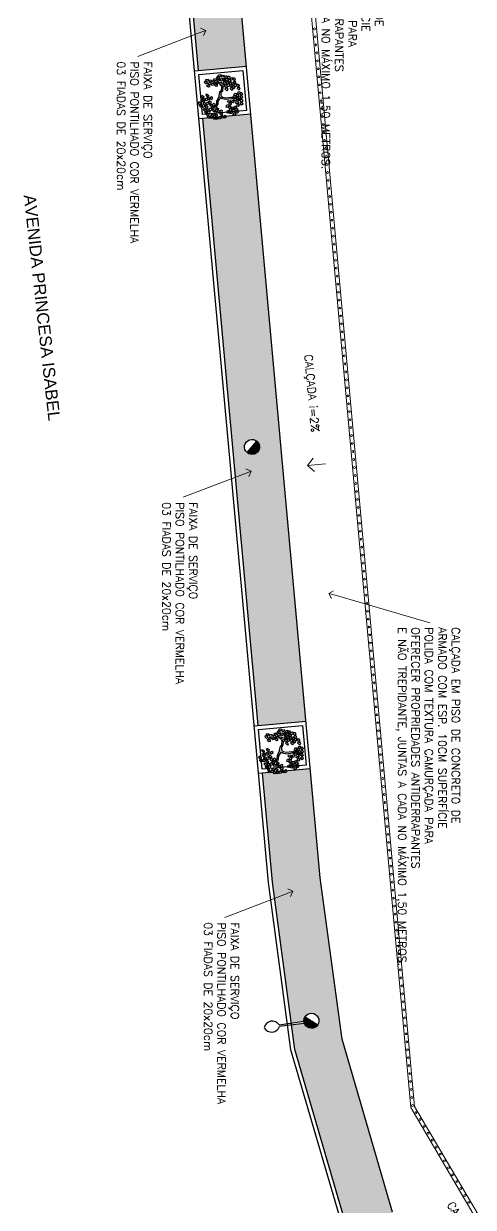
# Model space of a CAD drawing. Extents: x -1057 to 3416, y -340 to 4111.
# Drawn here: x -791.64 to -780.42, y 262.27 to 291.84 of the extents above; entities that cross this region are included whole.
import ezdxf

# ---------------------------------------------------------------- set-up
doc = ezdxf.new("R2010")
doc.units = 0
doc.header["$LTSCALE"] = 50
for name, pattern in [('CONTINU', [0]), ('DGN Style 1', [0.003115, 5.18318e-06, -0.00311]), ('HIDDEN', [9.525, 6.35, -3.175])]:
    doc.linetypes.add(name, pattern=pattern)
doc.layers.add('0.1', color=8, linetype='Continuous', lineweight=13)
doc.layers.add('Margem A3', color=8, linetype='DGN Style 1', lineweight=0)
for name, color, linetype in [('HAC', 1, 'Continuous'), ('luminaria', 10, 'Continuous'), ('medir projeto', 6, 'Continuous'), ('OK', 96, 'Continuous'), ('Poste de cimento', 7, 'Continuous')]:
    doc.layers.add(name, color=color, linetype=linetype)
doc.styles.add('60x100', font='romans.shx', dxfattribs={"height": 0.2})
doc.styles.add('80X50', font='romans.shx')
doc.styles.add('ROBERTO', font='swissek.ttf')
pattern_1 = [(90.064457, (-1002.63608, 663.29022), (-0.0549925784, -6.1866e-05), [0.03175, -0.0635]), (210.064457, (-1002.63608, 663.29022), (0.027549867, -0.047594037), [0.03175, -0.0635]), (150.064457, (-1002.63612, 663.32197), (-0.0274427115, -0.047655903), [0.03175, -0.0635])]

# ---------------------------------------------------------------- blocks, each defined once
blk = doc.blocks.new('poste concreto')
at = {"layer": 'Poste de cimento'}
h = blk.add_hatch(color=256, dxfattribs=at)
h.dxf.hatch_style = 1
h.paths.add_polyline_path([(364866.842, 7758015.357), (364866.767, 7758015.418), (364866.676, 7758015.455), (364866.578, 7758015.47), (364866.48, 7758015.455), (364866.39, 7758015.418), (364866.314, 7758015.357), (364866.254, 7758015.282), (364866.216, 7758015.191), (364866.201, 7758015.093), (364866.956, 7758015.093), (364866.94, 7758015.191), (364866.903, 7758015.282)])
for p, q in [((364866.815, 7758015.406), (364867.773, 7758016.191)), ((364866.886, 7758015.322), (364867.818, 7758016.138)), ((364866.314, 7758015.357), (364866.39, 7758015.418)), ((364866.39, 7758015.418), (364866.48, 7758015.455)), ((364866.48, 7758015.455), (364866.578, 7758015.47)), ((364866.578, 7758015.47), (364866.676, 7758015.455)), ((364866.676, 7758015.455), (364866.767, 7758015.418)), ((364866.767, 7758015.418), (364866.842, 7758015.357)), ((364866.201, 7758015.093), (364866.216, 7758015.191)), ((364866.216, 7758014.995), (364866.201, 7758015.093)), ((364866.956, 7758015.093), (364866.201, 7758015.093)), ((364866.216, 7758015.191), (364866.254, 7758015.282)), ((364866.254, 7758014.904), (364866.216, 7758014.995)), ((364866.254, 7758015.282), (364866.314, 7758015.357)), ((364866.314, 7758014.829), (364866.254, 7758014.904)), ((364866.39, 7758014.768), (364866.314, 7758014.829)), ((364866.842, 7758014.829), (364866.767, 7758014.768)), ((364866.842, 7758015.357), (364866.903, 7758015.282)), ((364866.903, 7758014.904), (364866.842, 7758014.829)), ((364866.903, 7758015.282), (364866.94, 7758015.191)), ((364866.94, 7758014.995), (364866.903, 7758014.904)), ((364866.94, 7758015.191), (364866.956, 7758015.093)), ((364866.956, 7758015.093), (364866.94, 7758014.995)), ((364866.48, 7758014.731), (364866.39, 7758014.768)), ((364866.578, 7758014.716), (364866.48, 7758014.731)), ((364866.676, 7758014.731), (364866.578, 7758014.716)), ((364866.767, 7758014.768), (364866.676, 7758014.731))]:
    blk.add_line(p, q, dxfattribs=at)
for centre, start, end in [((364868.17, 7758016.298), 60.73513, 195.09868), ((364867.989, 7758016.511), 245.39714, 19.76069)]:
    blk.add_arc(centre, 0.411, start, end, dxfattribs=at)
blk = doc.blocks.new('A$C550ee5b3')
at = {"layer": 'Poste de cimento'}
h = blk.add_hatch(color=256, dxfattribs=at)
h.dxf.hatch_style = 1
h.paths.add_polyline_path([(0.043, 0.309), (0.017, 0.267), (0.002, 0.22), (0, 0.172), (0.009, 0.124), (0.031, 0.081), (0.063, 0.043), (0.106, 0.017), (0.152, 0.002), (0.201, 0), (0.248, 0.009), (0.292, 0.031), (0.329, 0.063)])
for p, q in [((0.017, 0.267), (0.043, 0.309)), ((0.043, 0.309), (0.081, 0.341)), ((0.043, 0.309), (0.329, 0.063)), ((0.081, 0.341), (0.124, 0.363)), ((0.124, 0.363), (0.172, 0.372)), ((0.172, 0.372), (0.22, 0.371)), ((0.22, 0.371), (0.267, 0.356)), ((0.267, 0.356), (0.309, 0.329)), ((0.309, 0.329), (0.341, 0.292)), ((0, 0.172), (0.002, 0.22)), ((0.009, 0.124), (0, 0.172)), ((0.002, 0.22), (0.017, 0.267)), ((0.031, 0.081), (0.009, 0.124)), ((0.063, 0.043), (0.031, 0.081)), ((0.106, 0.017), (0.063, 0.043)), ((0.152, 0.002), (0.106, 0.017)), ((0.201, 0), (0.152, 0.002)), ((0.248, 0.009), (0.201, 0)), ((0.292, 0.031), (0.248, 0.009)), ((0.329, 0.063), (0.292, 0.031)), ((0.356, 0.106), (0.329, 0.063)), ((0.341, 0.292), (0.363, 0.248)), ((0.371, 0.152), (0.356, 0.106)), ((0.363, 0.248), (0.372, 0.201)), ((0.372, 0.201), (0.371, 0.152))]:
    blk.add_line(p, q, dxfattribs=at)
blk = doc.blocks.new('L', base_point=(1.368, 0.591))
at = {"color": 3, "lineweight": -2}
for p, q in [((1.281, 0.65), (1.312, 0.675)), ((1.294, 0.6), (1.281, 0.65)), ((1.312, 0.675), (1.342, 0.621)), ((1.275, 0.567), (1.306, 0.592)), ((1.288, 0.517), (1.275, 0.567)), ((1.317, 0.508), (1.288, 0.517)), ((1.322, 0.591), (1.294, 0.6)), ((1.306, 0.592), (1.336, 0.538)), ((1.336, 0.538), (1.317, 0.508)), ((1.342, 0.621), (1.322, 0.591)), ((1.337, 0.489), (1.356, 0.548)), ((1.376, 0.484), (1.337, 0.489)), ((1.356, 0.548), (1.391, 0.554)), ((1.404, 0.527), (1.376, 0.484)), ((1.391, 0.554), (1.404, 0.527))]:
    blk.add_line(p, q, dxfattribs=at)
blk = doc.blocks.new('Árvore-13')
at = {"color": 3}
for p, q in [((-0.795, 0.302), (-0.961, 0.415)), ((-0.795, 0.406), (-0.953, 0.499)), ((-0.357, 0.349), (-0.795, 0.406)), ((-0.366, 0.227), (-0.795, 0.302)), ((-0.129, 0.105), (-0.366, 0.227)), ((-0.068, 0.19), (-0.357, 0.349)), ((-0.068, -0.036), (-0.129, 0.105)), ((0.029, 0.068), (-0.068, 0.19)), ((0.029, 0.068), (0.318, 0.331)), ((0.116, -0.055), (0.283, 0.133)), ((0.283, 0.133), (0.423, 0.284)), ((0.318, 0.331), (0.405, 0.537)), ((0.405, 0.537), (0.484, 0.659)), ((0.423, 0.284), (0.502, 0.509)), ((0.484, 0.659), (0.572, 0.715)), ((0.502, 0.509), (0.633, 0.668)), ((0.572, 0.715), (0.607, 0.819)), ((0.633, 0.668), (0.782, 0.715)), ((-0.296, -0.392), (-0.418, -0.693)), ((-0.199, -0.449), (-0.313, -0.74)), ((-0.313, -0.74), (-0.243, -0.89)), ((-0.147, -0.299), (-0.296, -0.392)), ((-0.05, -0.383), (-0.199, -0.449)), ((-0.068, -0.036), (-0.147, -0.299)), ((0.116, -0.055), (-0.05, -0.383))]:
    blk.add_line(p, q, dxfattribs=at)
at = {"color": 3, "xscale": 3.048, "yscale": 3.048, "zscale": 3.048}
for p, rotation in [((-1.303, 0.884), 347.8021081598379), ((-0.926, 0.959), 295.0165150851705), ((-0.716, 1.448), 295.0165150851705), ((-0.488, 1.26), 295.0165150851705), ((-0.348, 0.687), 295.0165150851705), ((-0.252, 1.138), 295.0165150851705), ((0.169, 1.448), 190.1248425347958), ((0.353, 0.95), 190.1248425347958), ((0.581, 1.401), 190.1248425347958), ((0.677, 0.781), 190.1248425347958), ((0.852, 1.344), 190.1248425347958), ((1.211, 1.147), 190.1248425347958), ((1.317, 0.753), 190.1248425347958), ((-1.443, 0.368), 347.8021081598379), ((-1.128, 0.415), 347.8021081598379), ((-0.848, 0.462), 295.0165150851705), ((0.765, 0.274), 190.1248425347958), ((0.8, -0.299), 190.1248425347958), ((1.124, 0.565), 190.1248425347958), ((1.203, -0.317), 190.1248425347958), ((1.246, 0.039), 190.1248425347958), ((1.579, 0.114), 190.1248425347958), ((-0.103, -0.899), 66.16076666471405), ((0.502, -1.003), 66.16076666471405), ((-0.453, -1.397), 66.16076666471405), ((-0.015, -1.19), 66.16076666471405), ((0.616, -1.322), 66.16076666471405)]:
    blk.add_blockref('L', p, dxfattribs=dict(at, rotation=rotation))
for p in [(-1.391, -0.308), (-1.233, -0.881), (-1.049, -0.533), (-0.874, -1.134), (-0.848, -0.449), (-0.672, -1.021), (-0.453, -1.04), (-0.445, -0.543)]:
    blk.add_blockref('L', p, dxfattribs=at)
blk = doc.blocks.new('_Open90')
at = {"color": 0, "linetype": 'ByBlock', "lineweight": -2}
for p, q in [((0, 0), (-1, 0)), ((-0.5, 0.5), (0, 0)), ((0, 0), (-0.5, -0.5))]:
    blk.add_line(p, q, dxfattribs=at)

msp = doc.modelspace()

# ---------------------------------------------------------------- hatches: boundary and pattern name
at = {"layer": 'HAC'}
h = msp.add_hatch(dxfattribs=at)
h.set_pattern_fill('HEX', color=256, scale=0.01, angle=90.0645, style=0)
h.set_pattern_definition(pattern_1)
h.paths.add_polyline_path([(-786.8, 298.646), (-787.435, 298.588), (-787.438, 298.553), (-787.447, 298.559), (-787.625, 298.498), (-787.642, 298.517), (-787.659, 298.529), (-787.8, 298.481), (-787.811, 298.554), (-787.856, 298.55), (-787.994, 298.527), (-787.495, 293.044), (-787.392, 293.055), (-787.312, 293.218), (-787.129, 293.272), (-786.976, 293.126), (-787.022, 292.916), (-787.232, 292.855), (-787.386, 293.002), (-787.49, 292.994), (-787.441, 292.452), (-787.279, 290.67), (-786.084, 290.779), (-786.246, 292.561)])
h = msp.add_hatch(dxfattribs=at)
h.set_pattern_fill('HEX', color=256, scale=0.01, angle=90.0645, style=0)
h.set_pattern_definition(pattern_1)
h.paths.add_polyline_path([(-785.975, 289.584), (-787.17, 289.475), (-786.372, 280.711), (-785.789, 274.307), (-784.594, 274.416), (-785.177, 280.82)])
h.paths.add_polyline_path([(-787.021, 289.589), (-787.026, 289.542), (-787.007, 289.529), (-787.001, 289.588), (-787.009, 289.593)])
h.paths.add_polyline_path([(-785.781, 281.41), (-785.74, 281.195), (-785.9, 281.057), (-786.104, 281.123), (-786.145, 281.338), (-785.985, 281.476)], flags=16)
h = msp.add_hatch(dxfattribs=at)
h.set_pattern_fill('HEX', color=256, scale=0.01, angle=90.0645, style=0)
h.set_pattern_definition([(90.064457, (-1173.70869, 88.651384), (-0.0549925784, -6.1866e-05), [0.03175, -0.0635]), (210.064457, (-1173.70869, 88.651384), (0.027549867, -0.047594037), [0.03175, -0.0635]), (150.064457, (-1173.708724, 88.683134), (-0.0274427115, -0.047655903), [0.03175, -0.0635])])
h.paths.add_polyline_path([(-782.432, 262.145), (-783.695, 266.47), (-784.238, 270.497), (-784.486, 273.221), (-785.08, 273.167), (-785.083, 273.138), (-785.158, 273.112), (-785.197, 273.156), (-785.206, 273.156), (-785.21, 273.115), (-785.272, 273.094), (-785.267, 273.144), (-785.275, 273.149), (-785.33, 273.144), (-785.337, 273.129), (-785.336, 273.126), (-785.353, 273.137), (-785.357, 273.103), (-785.385, 273.098), (-785.417, 273.136), (-785.496, 273.109), (-785.512, 273.128), (-785.681, 273.112), (-785.433, 270.39), (-784.958, 266.867), (-784.65, 266.913), (-784.638, 266.983), (-784.618, 267.028), (-784.585, 267.065), (-784.545, 267.093), (-784.472, 267.117), (-784.402, 267.105), (-784.357, 267.085), (-784.32, 267.052), (-784.292, 267.011), (-784.268, 266.939), (-784.28, 266.869), (-784.3, 266.824), (-784.333, 266.787), (-784.374, 266.759), (-784.446, 266.735), (-784.516, 266.747), (-784.561, 266.767), (-784.598, 266.8), (-784.639, 266.859), (-784.952, 266.823), (-784.87, 266.213), (-783.572, 261.768), (-782.866, 259.862), (-781.025, 254.258), (-779.762, 254.258), (-781.733, 260.258)])

# ---------------------------------------------------------------- linework, layer by layer
at = {"layer": '0.1', "color": 8}
for p, q in [((-786.42, 313.555), (-781.978, 264.758)), ((-786.318, 313.533), (-781.881, 264.789)), ((-784.56, 280.801), (-784.411, 280.984)), ((-784.111, 280.842), (-784.56, 280.801)), ((-784.56, 280.801), (-784.38, 280.649)), ((-781.978, 264.758), (-778.221, 258.37)), ((-781.881, 264.789), (-778.164, 258.47))]:
    msp.add_line(p, q, dxfattribs=at)
at = {"layer": '0.1', "color": 7}
for points in [[(-787.285, 291.602), (-788.794, 291.022)], [(-786.151, 280.588), (-787.659, 280.008)], [(-783.836, 277.551), (-781.502, 276.868)], [(-785.109, 270.091), (-786.618, 269.51)]]:
    msp.add_lwpolyline(points, dxfattribs=at)
at = {"layer": '0.1', "color": 8}
for centre in [(-784.382, 291.713), (-784.364, 291.514), (-784.345, 291.314), (-784.327, 291.115), (-784.309, 290.916), (-784.291, 290.717), (-784.273, 290.517), (-784.255, 290.318), (-784.237, 290.119), (-784.218, 289.919), (-784.2, 289.72), (-784.182, 289.521), (-784.164, 289.322), (-784.146, 289.122), (-784.128, 288.923), (-784.11, 288.724), (-784.091, 288.524), (-784.073, 288.325), (-784.055, 288.126), (-784.037, 287.927), (-784.019, 287.727), (-784.001, 287.528), (-783.983, 287.329), (-783.964, 287.13), (-783.946, 286.93), (-783.928, 286.731), (-783.91, 286.532), (-783.892, 286.332), (-783.874, 286.133), (-783.856, 285.934), (-783.838, 285.735), (-783.819, 285.535), (-783.801, 285.336), (-783.783, 285.137), (-783.765, 284.937), (-783.747, 284.738), (-783.729, 284.539), (-783.711, 284.34), (-783.692, 284.14), (-783.674, 283.941), (-783.656, 283.742), (-783.638, 283.542), (-783.62, 283.343), (-783.602, 283.144), (-783.584, 282.945), (-783.565, 282.745), (-783.547, 282.546), (-783.529, 282.347), (-783.511, 282.148), (-783.493, 281.948), (-783.475, 281.749), (-783.457, 281.55), (-783.438, 281.35), (-783.42, 281.151), (-783.402, 280.952), (-783.384, 280.753), (-783.366, 280.553), (-783.348, 280.354), (-783.33, 280.155), (-783.311, 279.955), (-783.293, 279.756), (-783.275, 279.557), (-783.257, 279.358), (-783.239, 279.158), (-783.221, 278.959), (-783.203, 278.76), (-783.185, 278.56), (-783.166, 278.361), (-783.148, 278.162), (-783.13, 277.963), (-783.112, 277.763), (-783.094, 277.564), (-783.076, 277.365), (-783.058, 277.166), (-783.039, 276.966), (-783.021, 276.767), (-783.003, 276.568), (-782.985, 276.368), (-782.967, 276.169), (-782.949, 275.97), (-782.931, 275.771), (-782.912, 275.571), (-782.894, 275.372), (-782.876, 275.173), (-782.858, 274.973), (-782.84, 274.774), (-782.822, 274.575), (-782.804, 274.376), (-782.785, 274.176), (-782.767, 273.977), (-782.749, 273.778), (-782.731, 273.579), (-782.713, 273.379), (-782.695, 273.18), (-782.677, 272.981), (-782.658, 272.781), (-782.64, 272.582), (-782.622, 272.383), (-782.604, 272.184), (-782.586, 271.984), (-782.568, 271.785), (-782.55, 271.586), (-782.531, 271.386), (-782.513, 271.187), (-782.495, 270.988), (-782.477, 270.789), (-782.459, 270.589), (-782.441, 270.39), (-782.423, 270.191), (-782.405, 269.991), (-782.386, 269.792), (-782.368, 269.593), (-782.35, 269.394), (-782.332, 269.194), (-782.314, 268.995), (-782.296, 268.796), (-782.278, 268.597), (-782.259, 268.397), (-782.241, 268.198), (-782.223, 267.999), (-782.205, 267.799), (-782.187, 267.6), (-782.169, 267.401), (-782.151, 267.202), (-782.132, 267.002), (-782.114, 266.803), (-782.096, 266.604), (-782.078, 266.404), (-782.06, 266.205), (-782.042, 266.006), (-782.024, 265.807), (-782.005, 265.607), (-781.987, 265.408), (-781.969, 265.209), (-781.951, 265.009), (-781.933, 264.81), (-781.847, 264.633), (-781.746, 264.461), (-781.644, 264.288), (-781.543, 264.116), (-781.441, 263.943), (-781.34, 263.77), (-781.238, 263.598), (-781.137, 263.425), (-781.035, 263.253), (-780.934, 263.08), (-780.832, 262.908), (-780.731, 262.735), (-780.629, 262.562), (-780.528, 262.39)]:
    msp.add_circle(centre, 0.0225, dxfattribs=at)
at = {"layer": 'Margem A3', "color": 7, "linetype": 'CONTINU', "lineweight": -2}
for p, q in [((-785.532, 270.379), (-789.694, 316.109)), ((-784.238, 270.497), (-787.106, 302.018)), ((-787.279, 290.67), (-787.995, 298.537)), ((-785.789, 274.307), (-787.17, 289.475)), ((-785.433, 270.388), (-785.681, 273.112)), ((-784.97, 266.2), (-785.532, 270.379)), ((-784.87, 266.213), (-785.433, 270.393)), ((-783.695, 266.47), (-784.238, 270.497)), ((-783.667, 261.737), (-784.97, 266.2)), ((-783.571, 261.765), (-784.87, 266.213)), ((-782.432, 262.145), (-783.695, 266.47))]:
    msp.add_line(p, q, dxfattribs=at)
for points in [[(-787.378, 290.661), (-786.084, 290.779)], [(-787.179, 289.574), (-787.27, 290.57), (-786.174, 290.67), (-786.083, 289.674), (-787.179, 289.574)], [(-785.975, 289.584), (-787.269, 289.466)], [(-785.889, 274.298), (-784.594, 274.416)], [(-785.69, 273.212), (-785.78, 274.208), (-784.685, 274.308), (-784.594, 273.312), (-785.69, 273.212)], [(-784.486, 273.221), (-785.78, 273.103)]]:
    msp.add_lwpolyline(points, dxfattribs=at)

# ---------------------------------------------------------------- block references
at = {"layer": '0.1', "color": 7, "xscale": 0.2, "yscale": 0.2, "zscale": 0.2}
for p, rotation in [((-787.098, 291.674), 21.05190240010293), ((-785.964, 280.66), 21.05190240010293), ((-784.028, 277.607), 163.6881532755721), ((-784.922, 270.163), 21.05190240010293)]:
    msp.add_blockref('_Open90', p, dxfattribs=dict(at, rotation=rotation))
at = {"layer": 'luminaria', "xscale": 0.4999999999999995, "yscale": 0.4999999999999995, "zscale": 0.4999999999999995, "rotation": 147.2814331211885}
msp.add_blockref('poste concreto', (2249357.128, 3165206.782), dxfattribs=at)
at = {"layer": 'medir projeto', "linetype": 'CONTINU', "lineweight": -2, "rotation": 90.06445725174967}
msp.add_blockref('A$C550ee5b3', (-785.756, 281.081), dxfattribs=at)
at = {"layer": 'OK', "color": 3, "linetype": 'HIDDEN', "xscale": 0.3107660917594164, "yscale": 0.3107660917594164, "zscale": 0.3107660917594164, "rotation": 196.6362105508731}
for p in [(-786.727, 290.026), (-785.215, 273.672)]:
    msp.add_blockref('Árvore-13', p, dxfattribs=at)

# ---------------------------------------------------------------- texts
at = {"layer": '0.1', "color": 7}
for s, height, rotation, style, p in [('AVENIDA PRINCESA ISABEL', 0.3, 276.2725, 'ROBERTO', (-791.644, 287.554)), ('CALÇADA i=2%%%', 0.2, 275.2004, '80X50', (-784.634, 283.573)), ('CALÇADA i=2%%%', 0.2, 301.579, '80X50', (-781.084, 262.33))]:
    msp.add_text(s, height=height, rotation=rotation, dxfattribs=dict(at, style=style)).set_placement(p)
at = {"layer": '0.1', "color": 7, "char_height": 0.2, "attachment_point": 1, "rotation": 270, "style": '60x100'}
for s, insert in [('CALÇADA EM PISO DE CONCRETO DE \\PARMADO COM ESP. 10CM SUPERFÍCIE \\PPOLIDA COM TEXTURA CAMURÇADA PARA\\POFERECER PROPRIEDADES ANTIDERRAPANTES\\PE NÃO TREPIDANTE, JUNTAS A CADA NO MÁXIMO 1,50 METROS.', (-782.664, 296.677)), ('FAIXA DE SERVIÇO\\PPISO PONTILHADO COR VERMELHA \\P03 FIADAS DE 20x20cm', (-788.444, 290.899)), ('FAIXA DE SERVIÇO\\PPISO PONTILHADO COR VERMELHA \\P03 FIADAS DE 20x20cm', (-787.31, 279.885)), ('CALÇADA EM PISO DE CONCRETO DE \\PARMADO COM ESP. 10CM SUPERFÍCIE \\PPOLIDA COM TEXTURA CAMURÇADA PARA\\POFERECER PROPRIEDADES ANTIDERRAPANTES\\PE NÃO TREPIDANTE, JUNTAS A CADA NO MÁXIMO 1,50 METROS.', (-780.756, 276.762)), ('FAIXA DE SERVIÇO\\PPISO PONTILHADO COR VERMELHA \\P03 FIADAS DE 20x20cm', (-786.268, 269.388))]:
    msp.add_mtext(s, dxfattribs=dict(at, insert=insert))

doc.saveas('drawing.dxf')
